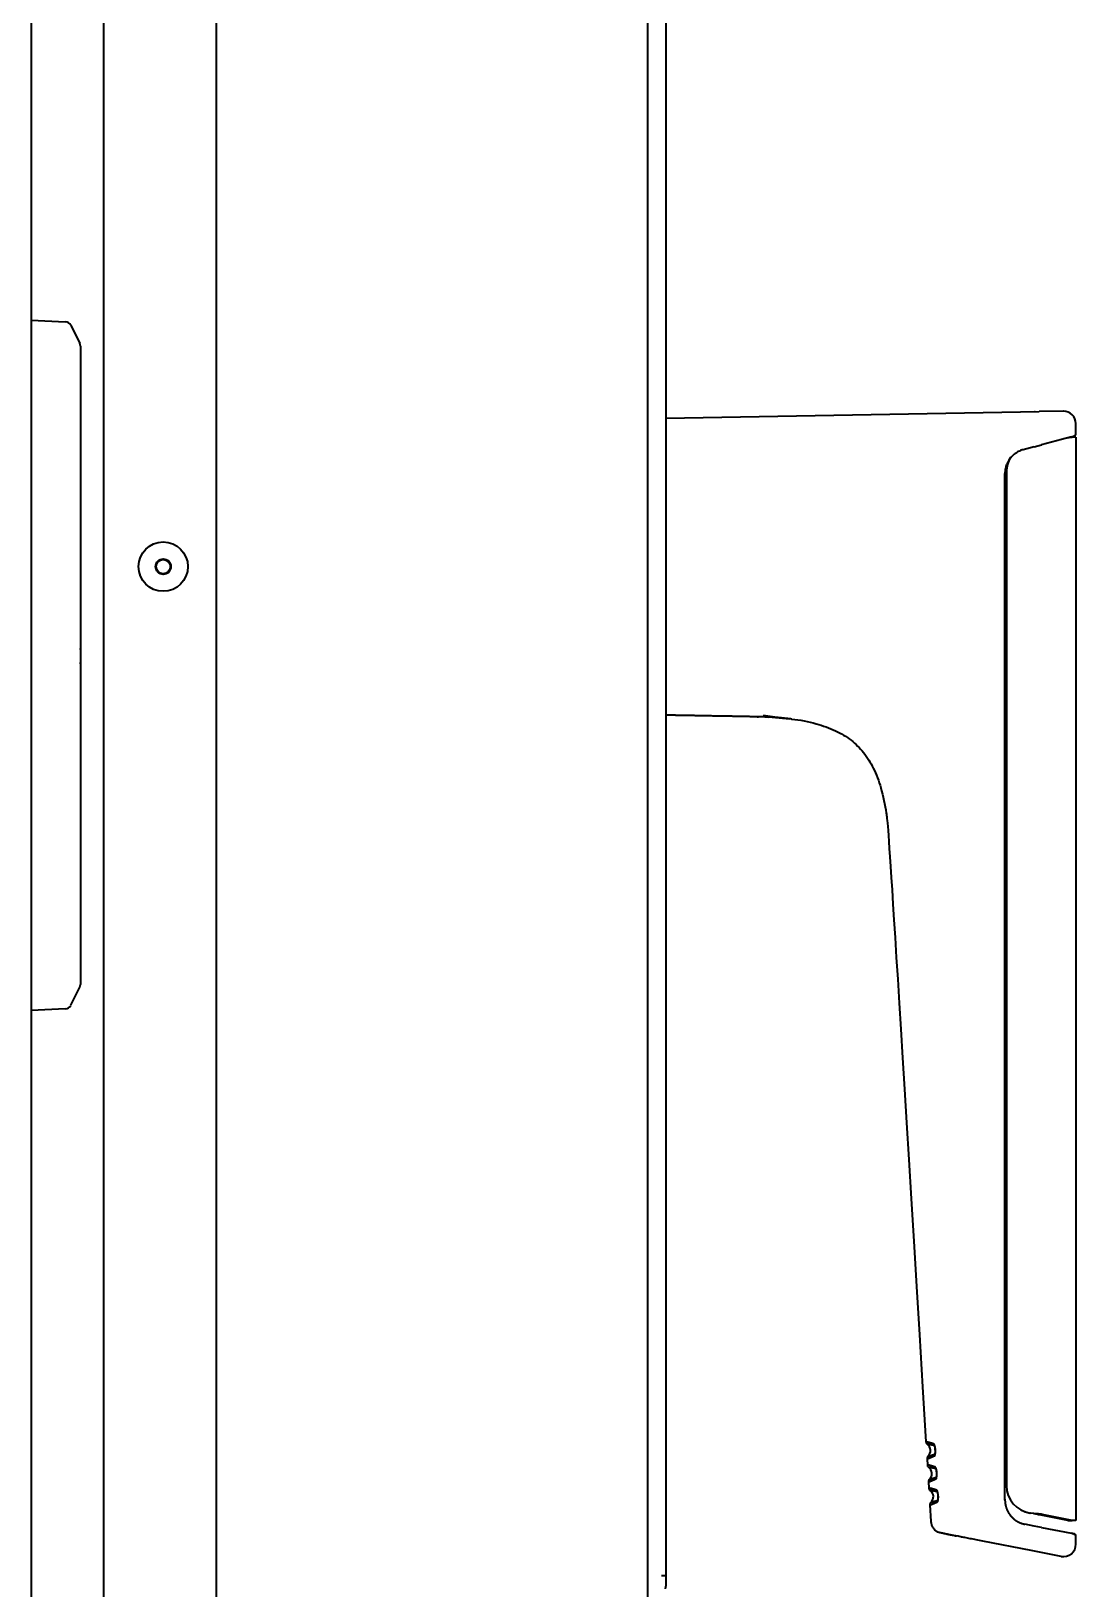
# Model space of a CAD drawing. Header units: inches. Extents: x 90 to 4161, y -506 to 3104.
# Drawn here: x 3991.9 to 4161.4, y 1454.5 to 1707.1 of the extents above; entities that cross this region are included whole.
import ezdxf

# ---------------------------------------------------------------- set-up
doc = ezdxf.new("R2010")
doc.units = ezdxf.units.IN
doc.layers.add('1', color=7, linetype='Continuous', true_color=0xffffff)

msp = doc.modelspace()

# ---------------------------------------------------------------- linework, layer by layer
at = {"layer": '1', "color": 7, "linetype": 'Continuous', "lineweight": 35}
for p, q in [((4021.91, 1933.26), (4021.91, 1249.76)), ((4091.91, 1933.26), (4091.91, 1249.76)), ((3991.91, 1919.98), (3991.91, 1204.2)), ((4003.71, 1351.76), (4003.71, 1888.76)), ((4094.91, 1829.4), (4094.91, 1456.61)), ((3991.91, 1660.26), (3997.49, 1659.97)), ((3998.33, 1659.42), (3999.81, 1656.47)), ((3999.91, 1656.03), (3999.91, 1654.26)), ((3999.91, 1654.26), (3999.91, 1554.26)), ((4094.91, 1644.36), (4155.47, 1645.41)), ((4159.38, 1645.48), (4155.47, 1645.41)), ((4161.41, 1641.75), (4161.41, 1643.48)), ((4154.67, 1639.71), (4152.88, 1639.23)), ((4154.67, 1639.71), (4155.84, 1640.03)), ((4160.71, 1641.33), (4155.84, 1640.03)), ((4160.83, 1641.26), (4159.39, 1640.98)), ((4160.45, 1641.26), (4160.83, 1641.26)), ((4160.71, 1641.33), (4161.19, 1641.46)), ((4161.41, 1641.26), (4160.83, 1641.26)), ((4161.41, 1641.26), (4161.41, 1465.56)), ((4149.91, 1468.87), (4149.91, 1635.37)), ((4150.14, 1635.62), (4150.14, 1471.2)), ((4150.16, 1635.62), (4150.16, 1471.2)), ((4109.72, 1595.91), (4109.91, 1595.9)), ((4094.97, 1576.93), (4094.91, 1576.93)), ((3999.91, 1554.26), (3999.91, 1552.5)), ((3998.33, 1549.11), (3999.81, 1552.05)), ((3997.49, 1548.55), (3991.91, 1548.26)), ((4094.97, 1531.7), (4094.91, 1531.7)), ((4094.91, 1529.15), (4094.97, 1529.15)), ((4094.97, 1523.1), (4094.91, 1523.1)), ((4094.97, 1523.08), (4094.91, 1523.08)), ((4094.91, 1520.56), (4094.97, 1520.56)), ((4094.91, 1520.54), (4094.97, 1520.54)), ((4094.91, 1504.66), (4094.97, 1504.66)), ((4137.26, 1475.56), (4137.32, 1474.54)), ((4137.49, 1471.82), (4137.55, 1470.8)), ((4137.72, 1468.08), (4137.89, 1465.36)), ((4154.54, 1466.67), (4154.01, 1466.74)), ((4154.56, 1466.67), (4154.04, 1466.74)), ((4154.54, 1466.67), (4154.56, 1466.67)), ((4160.12, 1465.56), (4155.22, 1466.53)), ((4155.22, 1466.53), (4155.93, 1466.53)), ((4160.83, 1465.56), (4155.93, 1466.53)), ((4160.12, 1465.56), (4160.83, 1465.56)), ((4161.41, 1465.56), (4160.83, 1465.56)), ((4154.65, 1464.65), (4153.15, 1464.94)), ((4155.82, 1464.42), (4154.65, 1464.65)), ((4155.82, 1464.42), (4160.69, 1463.48)), ((4161.17, 1463.38), (4160.69, 1463.48)), ((4161.41, 1463.09), (4161.36, 1463.1)), ((4161.41, 1461.69), (4161.41, 1463.09)), ((4154.17, 1460.67), (4146.3, 1462.2)), ((4159.03, 1459.72), (4154.17, 1460.67))]:
    msp.add_line(p, q, dxfattribs=at)
for radius in [4, 1.25, 1.15]:
    msp.add_circle((4013.34, 1620.26), radius, dxfattribs=at)
for centre, radius, start, end in [((3997.44, 1658.97), 1, 26.5651, 87), ((3998.91, 1656.03), 1, 0, 26.5651), ((4159.41, 1643.48), 2, 0, 91), ((4161.11, 1641.75), 0.3, 285, 0), ((3998.91, 1552.5), 1, 333.4349, 0), ((3997.44, 1549.55), 1, 273, 333.4349), ((4136.58, 1476.89), 1.25, 312.4881, 54.4939), ((4136.81, 1473.14), 1.25, 312.4881, 54.4939), ((4137.04, 1469.4), 1.25, 312.4881, 54.4939), ((4161.11, 1463.09), 0.3, 0, 79), ((4159.41, 1461.69), 2, 259, 0)]:
    msp.add_arc(centre, radius, start, end, dxfattribs=at)
for centre, major_axis, start_param, end_param in [((4154.64, 1635.62), (0, -4.5), 4.320875, 4.712389), ((4154.66, 1635.62), (0, 4.5), 1.024827, 1.570796), ((4154.64, 1471.2), (0, -4.5), 4.712389, 6.143559), ((4154.66, 1471.2), (0, 4.5), 1.570796, 3.001966)]:
    msp.add_ellipse(centre, major_axis=major_axis, ratio=0.999762, start_param=start_param, end_param=end_param, dxfattribs=at)
for points, degree in [([(4154.72, 1645.4), (4154.74, 1645.4), (4154.77, 1645.4), (4154.79, 1645.4)], 3), ([(3999.95, 1606.26), (3999.95, 1606.29), (3999.95, 1606.33), (3999.96, 1606.4), (3999.96, 1606.47), (3999.96, 1606.55), (3999.96, 1606.62), (3999.95, 1606.69), (3999.95, 1606.74), (3999.95, 1606.76)], 3), ([(3999.95, 1604.76), (3999.95, 1604.79), (3999.95, 1604.84), (3999.96, 1604.91), (3999.96, 1604.99), (3999.96, 1605.05), (3999.96, 1605.12), (3999.95, 1605.19), (3999.95, 1605.24), (3999.95, 1605.26)], 3), ([(4115.29, 1595.54), (4112.56, 1595.87), (4109.81, 1595.89)], 2), ([(4110.66, 1596.15), (4112.67, 1595.83), (4114.81, 1595.64)], 2), ([(4111.31, 1595.96), (4113.09, 1595.78), (4114.93, 1595.6)], 2), ([(4138.91, 1463.74), (4139.06, 1463.65), (4142.07, 1463.04)], 2), ([(4146.3, 1462.2), (4145.94, 1462.27), (4145.24, 1462.4), (4144.24, 1462.6), (4143.37, 1462.77), (4142.69, 1462.9), (4142.4, 1462.96), (4142.29, 1462.98)], 3), ([(4094.17, 1456.61), (4094.81, 1456.61)], 1)]:
    msp.add_open_spline(points, degree=degree, dxfattribs=at)
for points, degree, knots in [([(4152.88, 1639.23), (4152.66, 1639.17), (4152.46, 1639.1), (4152.06, 1638.92), (4151.87, 1638.81), (4151.51, 1638.57), (4151.34, 1638.44), (4151.02, 1638.14), (4150.87, 1637.97), (4150.6, 1637.63), (4150.49, 1637.44), (4150.28, 1637.06), (4150.19, 1636.86), (4150.05, 1636.45), (4150, 1636.23), (4149.93, 1635.8), (4149.91, 1635.58), (4149.91, 1635.37)], 3, [0, 0, 0, 0, 0.125, 0.125, 0.25, 0.25, 0.375, 0.375, 0.5, 0.5, 0.625, 0.625, 0.75, 0.75, 0.875, 0.875, 1, 1, 1, 1]), ([(3999.95, 1606.76), (3999.94, 1606.83), (3999.93, 1606.9), (3999.92, 1606.97), (3999.92, 1606.98)], 3, [0, 0, 0, 0, 0.875944, 1, 1, 1, 1]), ([(3999.92, 1604.52), (3999.92, 1604.54), (3999.93, 1604.62), (3999.94, 1604.7), (3999.95, 1604.76)], 3, [0, 0, 0, 0, 0.189627, 1, 1, 1, 1]), ([(4109.91, 1595.9), (4108.73, 1595.92), (4107.73, 1595.94), (4107.17, 1595.95), (4106.67, 1595.96), (4106.51, 1595.96), (4105.64, 1595.98), (4104.26, 1596), (4101.41, 1596.05), (4098.9, 1596.1), (4097.16, 1596.13), (4095.96, 1596.15), (4094.97, 1596.16), (4094.91, 1596.17)], 2, [0, 0, 0, 0.141633, 0.141633, 0.21245, 0.21245, 0.283266, 0.283266, 0.566532, 0.566532, 0.849798, 0.849798, 0.991431, 1, 1, 1]), ([(4111.57, 1595.86), (4111.53, 1595.86), (4111.44, 1595.86), (4111.31, 1595.87), (4111.19, 1595.87), (4111.07, 1595.87), (4110.95, 1595.88), (4110.84, 1595.88), (4110.71, 1595.89), (4110.54, 1595.89), (4110.35, 1595.89), (4110.16, 1595.9), (4110.03, 1595.9), (4109.95, 1595.9), (4109.91, 1595.9)], 3, [0, 0, 0, 0, 0.079962, 0.157242, 0.231793, 0.303572, 0.372535, 0.43864, 0.501846, 0.607041, 0.751129, 0.85381, 0.936874, 1, 1, 1, 1]), ([(4110.84, 1596.15), (4110.84, 1596.15), (4110.84, 1596.15), (4111.06, 1595.96), (4111.31, 1595.87), (4111.57, 1595.86)], 3, [0, 0, 0, 0, 0.000125, 0.000125, 1, 1, 1, 1]), ([(4115.29, 1595.54), (4116.65, 1595.4), (4119.07, 1594.92), (4122.35, 1593.79), (4124.98, 1592.21), (4127.07, 1590.14), (4128.7, 1587.5), (4129.93, 1584.16), (4130.78, 1579.9), (4131.12, 1576.73), (4137.09, 1478.3)], 3, [0, 0, 0, 0, 0.139361, 0.254133, 0.355035, 0.451828, 0.554102, 0.671688, 0.815561, 1, 1, 1, 1]), ([(4137.09, 1478.3), (4137.09, 1478.27), (4137.11, 1478.19), (4137.15, 1478.08), (4137.22, 1477.98), (4137.28, 1477.92), (4137.31, 1477.9)], 3, [0, 0, 0, 0, 0.245882, 0.498931, 0.752446, 1, 1, 1, 1]), ([(4138.38, 1477.95), (4138.38, 1477.96), (4138.36, 1477.96), (4138.33, 1477.97), (4138.31, 1477.98), (4138.28, 1477.99), (4138.25, 1478), (4138.22, 1478.01), (4138.19, 1478.02), (4138.16, 1478.03), (4138.13, 1478.04), (4138.09, 1478.05), (4138.06, 1478.06), (4138.03, 1478.07), (4137.99, 1478.08), (4137.96, 1478.09), (4137.93, 1478.1), (4137.89, 1478.11), (4137.85, 1478.12), (4137.81, 1478.13), (4137.77, 1478.14), (4137.73, 1478.16), (4137.68, 1478.17), (4137.64, 1478.18), (4137.6, 1478.19), (4137.56, 1478.21), (4137.52, 1478.21), (4137.48, 1478.22), (4137.45, 1478.23), (4137.41, 1478.24), (4137.37, 1478.25), (4137.32, 1478.26), (4137.27, 1478.27), (4137.22, 1478.27), (4137.18, 1478.28), (4137.15, 1478.28), (4137.13, 1478.28), (4137.11, 1478.28), (4137.1, 1478.28), (4137.1, 1478.28), (4137.1, 1478.28), (4137.09, 1478.28), (4137.09, 1478.28), (4137.09, 1478.28)], 3, [0, 0, 0, 0, 0.009665, 0.019826, 0.030485, 0.04164, 0.053292, 0.065442, 0.078088, 0.091232, 0.104873, 0.11901, 0.133645, 0.148776, 0.164405, 0.180529, 0.19715, 0.214266, 0.231877, 0.249984, 0.275141, 0.300205, 0.325176, 0.350054, 0.374837, 0.399354, 0.42409, 0.449045, 0.474218, 0.499608, 0.535241, 0.578006, 0.62789, 0.684887, 0.748995, 0.794429, 0.836589, 0.875481, 0.911107, 0.943469, 0.972568, 0.998404, 1, 1, 1, 1]), ([(4137.26, 1475.56), (4137.26, 1475.56), (4137.26, 1475.56), (4137.29, 1475.57), (4137.32, 1475.57), (4137.36, 1475.58), (4137.39, 1475.59), (4137.43, 1475.6), (4137.46, 1475.61), (4137.49, 1475.62), (4137.52, 1475.63), (4137.54, 1475.64), (4137.58, 1475.65), (4137.62, 1475.67), (4137.68, 1475.69), (4137.74, 1475.71), (4137.8, 1475.74), (4137.85, 1475.76), (4137.9, 1475.78), (4137.96, 1475.81), (4138.01, 1475.83), (4138.07, 1475.86), (4138.12, 1475.88), (4138.17, 1475.91), (4138.22, 1475.93), (4138.27, 1475.95), (4138.32, 1475.98), (4138.37, 1476), (4138.41, 1476.02), (4138.46, 1476.04), (4138.49, 1476.05), (4138.5, 1476.06)], 3, [0, 0, 0, 0, 0.063602, 0.146775, 0.247987, 0.288894, 0.327054, 0.362457, 0.395098, 0.424971, 0.452074, 0.476404, 0.497959, 0.535501, 0.577242, 0.623179, 0.654861, 0.686323, 0.717566, 0.748588, 0.777116, 0.804505, 0.830759, 0.855877, 0.879862, 0.902715, 0.924435, 0.945024, 0.964481, 0.982806, 1, 1, 1, 1]), ([(4137.43, 1475.97), (4137.4, 1475.94), (4137.34, 1475.88), (4137.29, 1475.78), (4137.26, 1475.66), (4137.26, 1475.58), (4137.26, 1475.54)], 3, [0, 0, 0, 0, 0.247556, 0.501071, 0.75412, 1, 1, 1, 1]), ([(4138.47, 1477.69), (4138.47, 1477.69), (4138.45, 1477.69), (4138.43, 1477.7), (4138.4, 1477.71), (4138.38, 1477.71), (4138.35, 1477.72), (4138.33, 1477.73), (4138.31, 1477.73), (4138.28, 1477.74), (4138.26, 1477.74), (4138.24, 1477.75), (4138.21, 1477.75), (4138.19, 1477.76), (4138.17, 1477.76), (4138.15, 1477.77), (4138.13, 1477.77), (4138.1, 1477.78), (4138.08, 1477.78), (4138.06, 1477.79), (4138.04, 1477.79), (4138.02, 1477.8), (4138, 1477.8), (4137.98, 1477.8), (4137.96, 1477.81), (4137.94, 1477.81), (4137.92, 1477.82), (4137.9, 1477.82), (4137.88, 1477.82), (4137.87, 1477.83), (4137.85, 1477.83), (4137.83, 1477.83), (4137.81, 1477.84), (4137.79, 1477.84), (4137.78, 1477.84), (4137.76, 1477.85), (4137.74, 1477.85), (4137.73, 1477.85), (4137.71, 1477.85), (4137.7, 1477.86), (4137.68, 1477.86), (4137.67, 1477.86), (4137.65, 1477.86), (4137.64, 1477.87), (4137.62, 1477.87), (4137.61, 1477.87), (4137.59, 1477.87), (4137.58, 1477.87), (4137.57, 1477.88), (4137.56, 1477.88), (4137.54, 1477.88), (4137.53, 1477.88), (4137.52, 1477.88), (4137.5, 1477.88), (4137.48, 1477.89), (4137.46, 1477.89), (4137.44, 1477.89), (4137.43, 1477.89), (4137.41, 1477.89), (4137.4, 1477.9), (4137.38, 1477.9), (4137.37, 1477.9), (4137.36, 1477.9), (4137.35, 1477.9), (4137.34, 1477.9), (4137.33, 1477.9), (4137.33, 1477.9), (4137.32, 1477.9), (4137.31, 1477.9), (4137.31, 1477.91), (4137.31, 1477.91), (4137.3, 1477.91), (4137.3, 1477.91), (4137.3, 1477.9), (4137.3, 1477.9)], 3, [0, 0, 0, 0, 0.010649, 0.021314, 0.031997, 0.042696, 0.053413, 0.064146, 0.074897, 0.085664, 0.096449, 0.10725, 0.118069, 0.128904, 0.139757, 0.150627, 0.161513, 0.172417, 0.183338, 0.194276, 0.205231, 0.216203, 0.227193, 0.238199, 0.249223, 0.260264, 0.271322, 0.282397, 0.293489, 0.304598, 0.315725, 0.326869, 0.33803, 0.349208, 0.360403, 0.371615, 0.382845, 0.394092, 0.405356, 0.416637, 0.427936, 0.439252, 0.450585, 0.461935, 0.473302, 0.484687, 0.496088, 0.507507, 0.518943, 0.530397, 0.541867, 0.553355, 0.56486, 0.585881, 0.606871, 0.627832, 0.648763, 0.669664, 0.690535, 0.711377, 0.732188, 0.75297, 0.773721, 0.794443, 0.815134, 0.835795, 0.856427, 0.877028, 0.897599, 0.918139, 0.93865, 0.95913, 0.97958, 1, 1, 1, 1]), ([(4137.42, 1475.96), (4137.42, 1475.96), (4137.42, 1475.96), (4137.42, 1475.96), (4137.42, 1475.96), (4137.42, 1475.96), (4137.42, 1475.96), (4137.43, 1475.96), (4137.43, 1475.96), (4137.43, 1475.96), (4137.43, 1475.96), (4137.43, 1475.97), (4137.43, 1475.97), (4137.44, 1475.97), (4137.44, 1475.97), (4137.44, 1475.97), (4137.45, 1475.97), (4137.45, 1475.97), (4137.45, 1475.97), (4137.46, 1475.97), (4137.46, 1475.97), (4137.47, 1475.97), (4137.47, 1475.97), (4137.48, 1475.98), (4137.48, 1475.98), (4137.49, 1475.98), (4137.49, 1475.98), (4137.5, 1475.98), (4137.5, 1475.98), (4137.51, 1475.98), (4137.52, 1475.99), (4137.52, 1475.99), (4137.53, 1475.99), (4137.54, 1475.99), (4137.55, 1475.99), (4137.55, 1476), (4137.56, 1476), (4137.57, 1476), (4137.58, 1476), (4137.59, 1476), (4137.6, 1476.01), (4137.61, 1476.01), (4137.63, 1476.01), (4137.65, 1476.02), (4137.67, 1476.03), (4137.69, 1476.03), (4137.72, 1476.04), (4137.74, 1476.05), (4137.77, 1476.05), (4137.8, 1476.06), (4137.82, 1476.07), (4137.85, 1476.08), (4137.88, 1476.09), (4137.91, 1476.1), (4137.95, 1476.11), (4137.98, 1476.12), (4138.01, 1476.13), (4138.05, 1476.14), (4138.08, 1476.15), (4138.12, 1476.17), (4138.15, 1476.18), (4138.19, 1476.19), (4138.23, 1476.21), (4138.27, 1476.22), (4138.31, 1476.24), (4138.35, 1476.25), (4138.39, 1476.27), (4138.43, 1476.28), (4138.47, 1476.3), (4138.51, 1476.32), (4138.54, 1476.33), (4138.56, 1476.33)], 3, [0, 0, 0, 0, 0.009934, 0.019881, 0.02984, 0.039811, 0.049794, 0.059789, 0.069796, 0.079815, 0.089847, 0.099891, 0.109947, 0.120015, 0.130095, 0.140187, 0.150291, 0.160408, 0.170536, 0.180677, 0.19083, 0.200995, 0.211171, 0.221361, 0.231562, 0.241775, 0.252, 0.262238, 0.272487, 0.282749, 0.293022, 0.303308, 0.313605, 0.323915, 0.334237, 0.344571, 0.354917, 0.365275, 0.375645, 0.386027, 0.396421, 0.406827, 0.428306, 0.449712, 0.471045, 0.492305, 0.513491, 0.534603, 0.555643, 0.576609, 0.597501, 0.618321, 0.639067, 0.659739, 0.680339, 0.700865, 0.721318, 0.741698, 0.762005, 0.782238, 0.802399, 0.822486, 0.842501, 0.862443, 0.882312, 0.902108, 0.921831, 0.941482, 0.961061, 0.980566, 1, 1, 1, 1]), ([(4138.5, 1476.06), (4138.5, 1476.06), (4138.5, 1476.06), (4138.51, 1476.06), (4138.51, 1476.07), (4138.51, 1476.07), (4138.51, 1476.07), (4138.52, 1476.07), (4138.52, 1476.08), (4138.52, 1476.08), (4138.53, 1476.08), (4138.53, 1476.09), (4138.53, 1476.09), (4138.53, 1476.1), (4138.54, 1476.1), (4138.54, 1476.1), (4138.54, 1476.11), (4138.54, 1476.11), (4138.55, 1476.12), (4138.55, 1476.13), (4138.56, 1476.15), (4138.56, 1476.17), (4138.57, 1476.2), (4138.58, 1476.22), (4138.58, 1476.25), (4138.59, 1476.29), (4138.6, 1476.33), (4138.6, 1476.4), (4138.61, 1476.51), (4138.62, 1476.64), (4138.62, 1476.75), (4138.62, 1476.82), (4138.62, 1476.88), (4138.61, 1476.94), (4138.61, 1476.99), (4138.61, 1477.04), (4138.6, 1477.12), (4138.59, 1477.24), (4138.58, 1477.36), (4138.56, 1477.46), (4138.55, 1477.54), (4138.53, 1477.61), (4138.52, 1477.67), (4138.51, 1477.72), (4138.49, 1477.76), (4138.48, 1477.8), (4138.47, 1477.84), (4138.45, 1477.86), (4138.44, 1477.88), (4138.44, 1477.9), (4138.43, 1477.91), (4138.42, 1477.92), (4138.42, 1477.93), (4138.41, 1477.94), (4138.4, 1477.94), (4138.4, 1477.95), (4138.39, 1477.95), (4138.39, 1477.95), (4138.38, 1477.95)], 3, [0, 0, 0, 0, 0.005436, 0.010843, 0.016224, 0.021579, 0.026909, 0.032217, 0.037502, 0.042767, 0.048013, 0.053239, 0.058449, 0.063642, 0.06882, 0.073984, 0.079134, 0.084272, 0.089399, 0.094515, 0.112726, 0.130865, 0.148958, 0.167029, 0.17843, 0.204468, 0.227273, 0.242353, 0.301656, 0.370741, 0.401152, 0.428207, 0.451914, 0.472284, 0.48933, 0.50306, 0.533118, 0.576899, 0.634501, 0.669213, 0.701871, 0.732438, 0.760897, 0.785343, 0.809728, 0.834074, 0.858412, 0.882789, 0.895772, 0.908457, 0.920852, 0.932964, 0.9448, 0.956365, 0.967665, 0.978703, 0.989481, 1, 1, 1, 1]), ([(4138.56, 1476.33), (4138.56, 1476.34), (4138.56, 1476.34), (4138.56, 1476.34), (4138.56, 1476.34), (4138.57, 1476.34), (4138.57, 1476.34), (4138.57, 1476.35), (4138.57, 1476.35), (4138.57, 1476.35), (4138.58, 1476.35), (4138.58, 1476.36), (4138.58, 1476.36), (4138.58, 1476.37), (4138.58, 1476.37), (4138.59, 1476.37), (4138.59, 1476.38), (4138.59, 1476.38), (4138.59, 1476.39), (4138.59, 1476.39), (4138.6, 1476.4), (4138.6, 1476.41), (4138.6, 1476.41), (4138.6, 1476.42), (4138.6, 1476.42), (4138.61, 1476.43), (4138.61, 1476.44), (4138.61, 1476.44), (4138.61, 1476.45), (4138.61, 1476.46), (4138.61, 1476.47), (4138.62, 1476.47), (4138.62, 1476.48), (4138.62, 1476.49), (4138.62, 1476.5), (4138.62, 1476.51), (4138.62, 1476.52), (4138.62, 1476.52), (4138.63, 1476.53), (4138.63, 1476.54), (4138.63, 1476.55), (4138.63, 1476.59), (4138.64, 1476.66), (4138.64, 1476.78), (4138.64, 1476.9), (4138.64, 1477.03), (4138.63, 1477.15), (4138.61, 1477.27), (4138.59, 1477.38), (4138.58, 1477.45), (4138.57, 1477.5), (4138.56, 1477.51), (4138.56, 1477.53), (4138.55, 1477.55), (4138.55, 1477.56), (4138.54, 1477.58), (4138.54, 1477.59), (4138.53, 1477.6), (4138.53, 1477.61), (4138.52, 1477.62), (4138.52, 1477.64), (4138.51, 1477.64), (4138.51, 1477.65), (4138.5, 1477.66), (4138.5, 1477.67), (4138.49, 1477.67), (4138.49, 1477.68), (4138.48, 1477.68), (4138.48, 1477.69), (4138.48, 1477.69), (4138.47, 1477.69)], 3, [0, 0, 0, 0, 0.006016, 0.012015, 0.018, 0.023972, 0.029932, 0.035881, 0.041821, 0.047753, 0.053679, 0.059599, 0.065516, 0.07143, 0.077344, 0.083257, 0.089173, 0.095091, 0.101014, 0.106943, 0.112878, 0.118822, 0.124776, 0.13074, 0.136716, 0.142705, 0.148709, 0.154728, 0.160763, 0.166817, 0.172889, 0.178982, 0.185095, 0.19123, 0.197389, 0.203571, 0.209778, 0.216011, 0.222271, 0.228559, 0.234876, 0.241222, 0.306217, 0.369958, 0.434723, 0.503204, 0.570806, 0.634876, 0.697985, 0.762296, 0.774714, 0.787026, 0.799241, 0.811364, 0.823403, 0.835367, 0.847264, 0.859102, 0.87089, 0.882637, 0.894352, 0.906045, 0.917726, 0.929404, 0.941091, 0.952796, 0.964529, 0.976301, 0.988121, 1, 1, 1, 1]), ([(4137.32, 1474.56), (4137.32, 1474.52), (4137.33, 1474.44), (4137.38, 1474.33), (4137.45, 1474.23), (4137.5, 1474.18), (4137.54, 1474.16)], 3, [0, 0, 0, 0, 0.245882, 0.498931, 0.752446, 1, 1, 1, 1]), ([(4138.61, 1474.21), (4138.6, 1474.21), (4138.59, 1474.22), (4138.56, 1474.23), (4138.53, 1474.24), (4138.51, 1474.25), (4138.48, 1474.25), (4138.45, 1474.26), (4138.42, 1474.27), (4138.39, 1474.28), (4138.35, 1474.29), (4138.32, 1474.3), (4138.29, 1474.31), (4138.25, 1474.32), (4138.22, 1474.33), (4138.19, 1474.35), (4138.15, 1474.36), (4138.12, 1474.37), (4138.08, 1474.38), (4138.04, 1474.39), (4138, 1474.4), (4137.95, 1474.42), (4137.91, 1474.43), (4137.86, 1474.44), (4137.82, 1474.45), (4137.78, 1474.46), (4137.75, 1474.47), (4137.71, 1474.48), (4137.68, 1474.49), (4137.64, 1474.5), (4137.59, 1474.51), (4137.55, 1474.52), (4137.49, 1474.53), (4137.44, 1474.53), (4137.4, 1474.54), (4137.38, 1474.54), (4137.36, 1474.54), (4137.34, 1474.54), (4137.33, 1474.54), (4137.33, 1474.54), (4137.32, 1474.54), (4137.32, 1474.54), (4137.32, 1474.54)], 3, [0, 0, 0, 0, 0.009774, 0.020042, 0.030803, 0.042057, 0.053803, 0.066043, 0.078776, 0.092002, 0.105721, 0.119933, 0.134638, 0.149836, 0.165528, 0.181714, 0.198394, 0.215569, 0.233238, 0.251403, 0.27668, 0.301859, 0.326941, 0.351925, 0.376812, 0.40139, 0.426202, 0.451246, 0.476523, 0.502032, 0.537846, 0.580764, 0.630775, 0.687864, 0.752004, 0.797594, 0.839861, 0.878813, 0.914458, 0.946801, 0.975848, 1, 1, 1, 1]), ([(4138.7, 1473.95), (4138.69, 1473.95), (4138.68, 1473.95), (4138.65, 1473.96), (4138.63, 1473.96), (4138.61, 1473.97), (4138.58, 1473.98), (4138.56, 1473.98), (4138.53, 1473.99), (4138.51, 1473.99), (4138.49, 1474), (4138.47, 1474.01), (4138.44, 1474.01), (4138.42, 1474.02), (4138.4, 1474.02), (4138.38, 1474.03), (4138.35, 1474.03), (4138.33, 1474.04), (4138.31, 1474.04), (4138.29, 1474.04), (4138.27, 1474.05), (4138.25, 1474.05), (4138.23, 1474.06), (4138.21, 1474.06), (4138.19, 1474.07), (4138.17, 1474.07), (4138.15, 1474.07), (4138.13, 1474.08), (4138.11, 1474.08), (4138.09, 1474.08), (4138.08, 1474.09), (4138.06, 1474.09), (4138.04, 1474.09), (4138.02, 1474.1), (4138.01, 1474.1), (4137.99, 1474.1), (4137.97, 1474.11), (4137.96, 1474.11), (4137.94, 1474.11), (4137.92, 1474.11), (4137.91, 1474.12), (4137.89, 1474.12), (4137.88, 1474.12), (4137.87, 1474.12), (4137.85, 1474.12), (4137.84, 1474.13), (4137.82, 1474.13), (4137.81, 1474.13), (4137.8, 1474.13), (4137.78, 1474.13), (4137.77, 1474.14), (4137.76, 1474.14), (4137.75, 1474.14), (4137.73, 1474.14), (4137.71, 1474.14), (4137.69, 1474.15), (4137.67, 1474.15), (4137.66, 1474.15), (4137.64, 1474.15), (4137.63, 1474.15), (4137.61, 1474.15), (4137.6, 1474.16), (4137.59, 1474.16), (4137.58, 1474.16), (4137.57, 1474.16), (4137.56, 1474.16), (4137.55, 1474.16), (4137.55, 1474.16), (4137.54, 1474.16), (4137.54, 1474.16), (4137.54, 1474.16), (4137.53, 1474.16), (4137.53, 1474.16), (4137.53, 1474.16), (4137.53, 1474.16)], 3, [0, 0, 0, 0, 0.010639, 0.021294, 0.031968, 0.042658, 0.053366, 0.064091, 0.074834, 0.085594, 0.096372, 0.107167, 0.117979, 0.128809, 0.139656, 0.150521, 0.161403, 0.172303, 0.18322, 0.194155, 0.205107, 0.216077, 0.227064, 0.238069, 0.249091, 0.260131, 0.271188, 0.282263, 0.293356, 0.304466, 0.315594, 0.326739, 0.337902, 0.349082, 0.36028, 0.371496, 0.382729, 0.39398, 0.405248, 0.416534, 0.427838, 0.439159, 0.450498, 0.461855, 0.473229, 0.48462, 0.49603, 0.507457, 0.518901, 0.530363, 0.541843, 0.553341, 0.564856, 0.585882, 0.606878, 0.627844, 0.648779, 0.669684, 0.690559, 0.711402, 0.732216, 0.752999, 0.773751, 0.794473, 0.815164, 0.835824, 0.856454, 0.877053, 0.897621, 0.918159, 0.938665, 0.959141, 0.979586, 1, 1, 1, 1]), ([(4138.73, 1472.32), (4138.73, 1472.32), (4138.73, 1472.32), (4138.73, 1472.32), (4138.74, 1472.32), (4138.74, 1472.32), (4138.74, 1472.33), (4138.75, 1472.33), (4138.75, 1472.33), (4138.75, 1472.34), (4138.75, 1472.34), (4138.76, 1472.34), (4138.76, 1472.35), (4138.76, 1472.35), (4138.76, 1472.36), (4138.77, 1472.36), (4138.77, 1472.37), (4138.77, 1472.37), (4138.77, 1472.38), (4138.78, 1472.39), (4138.78, 1472.4), (4138.79, 1472.43), (4138.8, 1472.45), (4138.81, 1472.48), (4138.81, 1472.51), (4138.82, 1472.55), (4138.82, 1472.59), (4138.83, 1472.66), (4138.84, 1472.76), (4138.85, 1472.9), (4138.85, 1473.01), (4138.85, 1473.08), (4138.85, 1473.14), (4138.84, 1473.2), (4138.84, 1473.24), (4138.84, 1473.3), (4138.83, 1473.38), (4138.82, 1473.5), (4138.81, 1473.61), (4138.79, 1473.72), (4138.78, 1473.8), (4138.76, 1473.86), (4138.75, 1473.92), (4138.74, 1473.97), (4138.72, 1474.02), (4138.71, 1474.06), (4138.7, 1474.09), (4138.68, 1474.12), (4138.67, 1474.14), (4138.67, 1474.15), (4138.66, 1474.17), (4138.65, 1474.18), (4138.64, 1474.19), (4138.64, 1474.19), (4138.63, 1474.2), (4138.63, 1474.2), (4138.62, 1474.21), (4138.61, 1474.21), (4138.61, 1474.21)], 3, [0, 0, 0, 0, 0.005436, 0.010843, 0.016224, 0.021579, 0.026909, 0.032217, 0.037502, 0.042767, 0.048013, 0.053239, 0.058449, 0.063642, 0.06882, 0.073984, 0.079134, 0.084272, 0.089399, 0.094515, 0.112726, 0.130865, 0.148958, 0.167029, 0.17843, 0.204468, 0.227273, 0.242353, 0.301656, 0.370741, 0.401152, 0.428207, 0.451914, 0.472284, 0.48933, 0.50306, 0.533118, 0.576899, 0.634501, 0.669213, 0.701871, 0.732438, 0.760897, 0.785343, 0.809728, 0.834074, 0.858412, 0.882789, 0.895772, 0.908457, 0.920852, 0.932964, 0.9448, 0.956365, 0.967665, 0.978703, 0.989481, 1, 1, 1, 1]), ([(4138.79, 1472.59), (4138.79, 1472.59), (4138.79, 1472.59), (4138.79, 1472.59), (4138.79, 1472.6), (4138.79, 1472.6), (4138.8, 1472.6), (4138.8, 1472.6), (4138.8, 1472.61), (4138.8, 1472.61), (4138.81, 1472.61), (4138.81, 1472.62), (4138.81, 1472.62), (4138.81, 1472.62), (4138.81, 1472.63), (4138.82, 1472.63), (4138.82, 1472.64), (4138.82, 1472.64), (4138.82, 1472.65), (4138.82, 1472.65), (4138.83, 1472.66), (4138.83, 1472.66), (4138.83, 1472.67), (4138.83, 1472.67), (4138.83, 1472.68), (4138.83, 1472.69), (4138.84, 1472.69), (4138.84, 1472.7), (4138.84, 1472.71), (4138.84, 1472.72), (4138.84, 1472.72), (4138.84, 1472.73), (4138.85, 1472.74), (4138.85, 1472.75), (4138.85, 1472.76), (4138.85, 1472.76), (4138.85, 1472.77), (4138.85, 1472.78), (4138.85, 1472.79), (4138.86, 1472.8), (4138.86, 1472.81), (4138.86, 1472.85), (4138.87, 1472.92), (4138.87, 1473.03), (4138.87, 1473.16), (4138.87, 1473.28), (4138.86, 1473.41), (4138.84, 1473.53), (4138.82, 1473.64), (4138.81, 1473.71), (4138.8, 1473.75), (4138.79, 1473.77), (4138.79, 1473.79), (4138.78, 1473.8), (4138.78, 1473.82), (4138.77, 1473.83), (4138.77, 1473.85), (4138.76, 1473.86), (4138.76, 1473.87), (4138.75, 1473.88), (4138.75, 1473.89), (4138.74, 1473.9), (4138.74, 1473.91), (4138.73, 1473.92), (4138.73, 1473.93), (4138.72, 1473.93), (4138.72, 1473.94), (4138.71, 1473.94), (4138.71, 1473.94), (4138.7, 1473.94), (4138.7, 1473.95)], 3, [0, 0, 0, 0, 0.006016, 0.012015, 0.018, 0.023972, 0.029932, 0.035881, 0.041821, 0.047753, 0.053679, 0.059599, 0.065516, 0.07143, 0.077344, 0.083257, 0.089173, 0.095091, 0.101014, 0.106943, 0.112878, 0.118822, 0.124776, 0.13074, 0.136716, 0.142705, 0.148709, 0.154728, 0.160763, 0.166817, 0.172889, 0.178982, 0.185095, 0.19123, 0.197389, 0.203571, 0.209778, 0.216011, 0.222271, 0.228559, 0.234876, 0.241222, 0.306217, 0.369958, 0.434723, 0.503204, 0.570806, 0.634876, 0.697985, 0.762296, 0.774714, 0.787026, 0.799241, 0.811364, 0.823403, 0.835367, 0.847264, 0.859102, 0.87089, 0.882637, 0.894352, 0.906045, 0.917726, 0.929404, 0.941091, 0.952796, 0.964529, 0.976301, 0.988121, 1, 1, 1, 1]), ([(4137.49, 1471.82), (4137.49, 1471.82), (4137.49, 1471.82), (4137.49, 1471.82), (4137.52, 1471.82), (4137.55, 1471.83), (4137.6, 1471.84), (4137.63, 1471.85), (4137.66, 1471.86), (4137.69, 1471.87), (4137.72, 1471.88), (4137.75, 1471.89), (4137.78, 1471.9), (4137.81, 1471.91), (4137.85, 1471.92), (4137.91, 1471.95), (4137.97, 1471.97), (4138.03, 1472), (4138.08, 1472.02), (4138.13, 1472.04), (4138.19, 1472.07), (4138.24, 1472.09), (4138.3, 1472.12), (4138.35, 1472.14), (4138.4, 1472.16), (4138.45, 1472.19), (4138.5, 1472.21), (4138.55, 1472.23), (4138.6, 1472.26), (4138.64, 1472.28), (4138.69, 1472.3), (4138.72, 1472.31), (4138.73, 1472.32)], 3, [0, 0, 0, 0, 0.001614, 0.06697, 0.150097, 0.251019, 0.291916, 0.330037, 0.365381, 0.397947, 0.427735, 0.454742, 0.478965, 0.500401, 0.537848, 0.579435, 0.625168, 0.656701, 0.688022, 0.719128, 0.750018, 0.778457, 0.805756, 0.831914, 0.856929, 0.8808, 0.903528, 0.925111, 0.94555, 0.964844, 0.982994, 1, 1, 1, 1]), ([(4137.65, 1472.22), (4137.63, 1472.2), (4137.57, 1472.14), (4137.52, 1472.03), (4137.49, 1471.92), (4137.49, 1471.84), (4137.49, 1471.8)], 3, [0, 0, 0, 0, 0.247556, 0.501071, 0.75412, 1, 1, 1, 1]), ([(4137.55, 1470.82), (4137.55, 1470.78), (4137.56, 1470.7), (4137.61, 1470.59), (4137.67, 1470.49), (4137.73, 1470.44), (4137.77, 1470.42)], 3, [0, 0, 0, 0, 0.245882, 0.498931, 0.752446, 1, 1, 1, 1]), ([(4138.84, 1470.47), (4138.83, 1470.47), (4138.82, 1470.48), (4138.79, 1470.48), (4138.76, 1470.49), (4138.74, 1470.5), (4138.71, 1470.51), (4138.68, 1470.52), (4138.65, 1470.53), (4138.62, 1470.54), (4138.58, 1470.55), (4138.55, 1470.56), (4138.52, 1470.57), (4138.48, 1470.58), (4138.45, 1470.59), (4138.42, 1470.6), (4138.38, 1470.61), (4138.35, 1470.62), (4138.31, 1470.63), (4138.27, 1470.65), (4138.23, 1470.66), (4138.18, 1470.67), (4138.14, 1470.69), (4138.09, 1470.7), (4138.05, 1470.71), (4138.01, 1470.72), (4137.98, 1470.73), (4137.94, 1470.74), (4137.9, 1470.75), (4137.87, 1470.76), (4137.82, 1470.76), (4137.77, 1470.77), (4137.72, 1470.78), (4137.67, 1470.79), (4137.63, 1470.79), (4137.6, 1470.8), (4137.58, 1470.8), (4137.57, 1470.8), (4137.56, 1470.8), (4137.56, 1470.8), (4137.55, 1470.8), (4137.55, 1470.8), (4137.55, 1470.8)], 3, [0, 0, 0, 0, 0.009774, 0.020042, 0.030803, 0.042057, 0.053803, 0.066043, 0.078776, 0.092002, 0.105721, 0.119933, 0.134638, 0.149836, 0.165528, 0.181714, 0.198394, 0.215569, 0.233238, 0.251403, 0.27668, 0.301859, 0.326941, 0.351925, 0.376812, 0.40139, 0.426202, 0.451246, 0.476523, 0.502032, 0.537846, 0.580764, 0.630775, 0.687864, 0.752004, 0.797594, 0.839861, 0.878813, 0.914458, 0.946801, 0.975848, 1, 1, 1, 1]), ([(4137.65, 1472.22), (4137.65, 1472.22), (4137.65, 1472.22), (4137.65, 1472.22), (4137.65, 1472.22), (4137.65, 1472.22), (4137.65, 1472.22), (4137.65, 1472.22), (4137.66, 1472.22), (4137.66, 1472.22), (4137.66, 1472.22), (4137.66, 1472.22), (4137.66, 1472.22), (4137.67, 1472.22), (4137.67, 1472.22), (4137.67, 1472.22), (4137.67, 1472.23), (4137.68, 1472.23), (4137.68, 1472.23), (4137.69, 1472.23), (4137.69, 1472.23), (4137.69, 1472.23), (4137.7, 1472.23), (4137.7, 1472.23), (4137.71, 1472.23), (4137.71, 1472.24), (4137.72, 1472.24), (4137.73, 1472.24), (4137.73, 1472.24), (4137.74, 1472.24), (4137.75, 1472.24), (4137.75, 1472.24), (4137.76, 1472.25), (4137.77, 1472.25), (4137.77, 1472.25), (4137.78, 1472.25), (4137.79, 1472.25), (4137.8, 1472.26), (4137.81, 1472.26), (4137.82, 1472.26), (4137.83, 1472.26), (4137.84, 1472.27), (4137.86, 1472.27), (4137.88, 1472.28), (4137.9, 1472.28), (4137.92, 1472.29), (4137.95, 1472.3), (4137.97, 1472.3), (4138, 1472.31), (4138.03, 1472.32), (4138.05, 1472.33), (4138.08, 1472.34), (4138.11, 1472.35), (4138.14, 1472.36), (4138.18, 1472.37), (4138.21, 1472.38), (4138.24, 1472.39), (4138.28, 1472.4), (4138.31, 1472.41), (4138.35, 1472.42), (4138.38, 1472.44), (4138.42, 1472.45), (4138.46, 1472.46), (4138.5, 1472.48), (4138.54, 1472.49), (4138.58, 1472.51), (4138.62, 1472.52), (4138.66, 1472.54), (4138.7, 1472.56), (4138.74, 1472.57), (4138.77, 1472.59), (4138.79, 1472.59)], 3, [0, 0, 0, 0, 0.009936, 0.019884, 0.029844, 0.039816, 0.049801, 0.059797, 0.069806, 0.079826, 0.089859, 0.099903, 0.10996, 0.120029, 0.13011, 0.140203, 0.150308, 0.160425, 0.170554, 0.180695, 0.190848, 0.201013, 0.211191, 0.22138, 0.231581, 0.241794, 0.25202, 0.262257, 0.272506, 0.282768, 0.293041, 0.303326, 0.313624, 0.323933, 0.334254, 0.344588, 0.354933, 0.36529, 0.375659, 0.38604, 0.396433, 0.406839, 0.428299, 0.449687, 0.471004, 0.492248, 0.51342, 0.53452, 0.555549, 0.576505, 0.597389, 0.618201, 0.638942, 0.65961, 0.680206, 0.700731, 0.721183, 0.741564, 0.761873, 0.78211, 0.802276, 0.82237, 0.842392, 0.862343, 0.882222, 0.90203, 0.921766, 0.941431, 0.961025, 0.980548, 1, 1, 1, 1]), ([(4138.73, 1472.35), (4138.73, 1472.38), (4138.73, 1472.47), (4138.76, 1472.55), (4138.79, 1472.59)], 3, [0, 0, 0, 0, 0.441091, 1, 1, 1, 1]), ([(4138.96, 1468.57), (4138.96, 1468.57), (4138.96, 1468.58), (4138.96, 1468.58), (4138.97, 1468.58), (4138.97, 1468.58), (4138.97, 1468.58), (4138.97, 1468.59), (4138.98, 1468.59), (4138.98, 1468.59), (4138.98, 1468.6), (4138.99, 1468.6), (4138.99, 1468.61), (4138.99, 1468.61), (4138.99, 1468.61), (4139, 1468.62), (4139, 1468.62), (4139, 1468.63), (4139, 1468.63), (4139.01, 1468.64), (4139.01, 1468.66), (4139.02, 1468.68), (4139.03, 1468.71), (4139.03, 1468.74), (4139.04, 1468.77), (4139.05, 1468.8), (4139.05, 1468.85), (4139.06, 1468.91), (4139.07, 1469.02), (4139.08, 1469.15), (4139.08, 1469.26), (4139.08, 1469.33), (4139.07, 1469.4), (4139.07, 1469.45), (4139.07, 1469.5), (4139.07, 1469.56), (4139.06, 1469.63), (4139.05, 1469.75), (4139.04, 1469.87), (4139.02, 1469.98), (4139.01, 1470.05), (4138.99, 1470.12), (4138.98, 1470.18), (4138.96, 1470.23), (4138.95, 1470.27), (4138.94, 1470.32), (4138.92, 1470.35), (4138.91, 1470.38), (4138.9, 1470.4), (4138.9, 1470.41), (4138.89, 1470.42), (4138.88, 1470.43), (4138.87, 1470.44), (4138.87, 1470.45), (4138.86, 1470.46), (4138.85, 1470.46), (4138.85, 1470.47), (4138.84, 1470.47), (4138.84, 1470.47)], 3, [0, 0, 0, 0, 0.005436, 0.010843, 0.016224, 0.021579, 0.026909, 0.032217, 0.037502, 0.042767, 0.048013, 0.053239, 0.058449, 0.063642, 0.06882, 0.073984, 0.079134, 0.084272, 0.089399, 0.094515, 0.112726, 0.130865, 0.148958, 0.167029, 0.17843, 0.204468, 0.227273, 0.242353, 0.301656, 0.370741, 0.401152, 0.428207, 0.451914, 0.472284, 0.48933, 0.50306, 0.533118, 0.576899, 0.634501, 0.669213, 0.701871, 0.732438, 0.760897, 0.785343, 0.809728, 0.834074, 0.858412, 0.882789, 0.895772, 0.908457, 0.920852, 0.932964, 0.9448, 0.956365, 0.967665, 0.978703, 0.989481, 1, 1, 1, 1]), ([(4137.72, 1468.08), (4137.72, 1468.08), (4137.72, 1468.08), (4137.72, 1468.08), (4137.75, 1468.08), (4137.78, 1468.09), (4137.82, 1468.1), (4137.85, 1468.11), (4137.89, 1468.11), (4137.92, 1468.12), (4137.95, 1468.13), (4137.98, 1468.14), (4138.01, 1468.15), (4138.04, 1468.16), (4138.08, 1468.18), (4138.14, 1468.2), (4138.2, 1468.23), (4138.26, 1468.25), (4138.31, 1468.28), (4138.36, 1468.3), (4138.42, 1468.32), (4138.47, 1468.35), (4138.53, 1468.37), (4138.58, 1468.4), (4138.63, 1468.42), (4138.68, 1468.44), (4138.73, 1468.47), (4138.78, 1468.49), (4138.83, 1468.51), (4138.87, 1468.53), (4138.92, 1468.55), (4138.94, 1468.57), (4138.96, 1468.57)], 3, [0, 0, 0, 0, 0.001614, 0.06697, 0.150097, 0.251019, 0.291916, 0.330037, 0.365381, 0.397947, 0.427735, 0.454742, 0.478965, 0.500401, 0.537848, 0.579435, 0.625168, 0.656701, 0.688022, 0.719128, 0.750018, 0.778457, 0.805756, 0.831914, 0.856929, 0.8808, 0.903528, 0.925111, 0.94555, 0.964844, 0.982994, 1, 1, 1, 1]), ([(4137.88, 1468.48), (4137.85, 1468.45), (4137.8, 1468.4), (4137.75, 1468.29), (4137.72, 1468.17), (4137.72, 1468.09), (4137.72, 1468.06)], 3, [0, 0, 0, 0, 0.247556, 0.501071, 0.75412, 1, 1, 1, 1]), ([(4138.93, 1470.2), (4138.92, 1470.2), (4138.91, 1470.21), (4138.88, 1470.22), (4138.86, 1470.22), (4138.83, 1470.23), (4138.81, 1470.23), (4138.79, 1470.24), (4138.76, 1470.25), (4138.74, 1470.25), (4138.72, 1470.26), (4138.69, 1470.26), (4138.67, 1470.27), (4138.65, 1470.27), (4138.63, 1470.28), (4138.61, 1470.28), (4138.58, 1470.29), (4138.56, 1470.29), (4138.54, 1470.3), (4138.52, 1470.3), (4138.5, 1470.31), (4138.48, 1470.31), (4138.46, 1470.31), (4138.44, 1470.32), (4138.42, 1470.32), (4138.4, 1470.33), (4138.38, 1470.33), (4138.36, 1470.33), (4138.34, 1470.34), (4138.32, 1470.34), (4138.31, 1470.34), (4138.29, 1470.35), (4138.27, 1470.35), (4138.25, 1470.35), (4138.24, 1470.36), (4138.22, 1470.36), (4138.2, 1470.36), (4138.19, 1470.36), (4138.17, 1470.37), (4138.15, 1470.37), (4138.14, 1470.37), (4138.12, 1470.37), (4138.11, 1470.38), (4138.09, 1470.38), (4138.08, 1470.38), (4138.07, 1470.38), (4138.05, 1470.39), (4138.04, 1470.39), (4138.03, 1470.39), (4138.01, 1470.39), (4138, 1470.39), (4137.99, 1470.39), (4137.97, 1470.4), (4137.96, 1470.4), (4137.94, 1470.4), (4137.92, 1470.4), (4137.9, 1470.4), (4137.88, 1470.41), (4137.87, 1470.41), (4137.85, 1470.41), (4137.84, 1470.41), (4137.83, 1470.41), (4137.82, 1470.41), (4137.81, 1470.42), (4137.8, 1470.42), (4137.79, 1470.42), (4137.78, 1470.42), (4137.78, 1470.42), (4137.77, 1470.42), (4137.77, 1470.42), (4137.76, 1470.42), (4137.76, 1470.42), (4137.76, 1470.42), (4137.76, 1470.42), (4137.76, 1470.42)], 3, [0, 0, 0, 0, 0.010639, 0.021294, 0.031968, 0.042658, 0.053366, 0.064091, 0.074834, 0.085594, 0.096372, 0.107167, 0.117979, 0.128809, 0.139656, 0.150521, 0.161403, 0.172303, 0.18322, 0.194155, 0.205107, 0.216077, 0.227064, 0.238069, 0.249091, 0.260131, 0.271188, 0.282263, 0.293356, 0.304466, 0.315594, 0.326739, 0.337902, 0.349082, 0.36028, 0.371496, 0.382729, 0.39398, 0.405248, 0.416534, 0.427838, 0.439159, 0.450498, 0.461855, 0.473229, 0.48462, 0.49603, 0.507457, 0.518901, 0.530363, 0.541843, 0.553341, 0.564856, 0.585882, 0.606878, 0.627844, 0.648779, 0.669684, 0.690559, 0.711402, 0.732216, 0.752999, 0.773751, 0.794473, 0.815164, 0.835824, 0.856454, 0.877053, 0.897621, 0.918159, 0.938665, 0.959141, 0.979586, 1, 1, 1, 1]), ([(4137.88, 1468.48), (4137.88, 1468.48), (4137.88, 1468.48), (4137.88, 1468.48), (4137.88, 1468.48), (4137.88, 1468.48), (4137.88, 1468.48), (4137.88, 1468.48), (4137.88, 1468.48), (4137.89, 1468.48), (4137.89, 1468.48), (4137.89, 1468.48), (4137.89, 1468.48), (4137.89, 1468.48), (4137.9, 1468.48), (4137.9, 1468.48), (4137.9, 1468.48), (4137.91, 1468.48), (4137.91, 1468.48), (4137.91, 1468.49), (4137.92, 1468.49), (4137.92, 1468.49), (4137.93, 1468.49), (4137.93, 1468.49), (4137.94, 1468.49), (4137.94, 1468.49), (4137.95, 1468.49), (4137.96, 1468.49), (4137.96, 1468.5), (4137.97, 1468.5), (4137.97, 1468.5), (4137.98, 1468.5), (4137.99, 1468.5), (4138, 1468.51), (4138, 1468.51), (4138.01, 1468.51), (4138.02, 1468.51), (4138.03, 1468.51), (4138.04, 1468.52), (4138.05, 1468.52), (4138.06, 1468.52), (4138.07, 1468.52), (4138.08, 1468.53), (4138.11, 1468.53), (4138.13, 1468.54), (4138.15, 1468.55), (4138.18, 1468.55), (4138.2, 1468.56), (4138.23, 1468.57), (4138.25, 1468.58), (4138.28, 1468.58), (4138.31, 1468.59), (4138.34, 1468.6), (4138.37, 1468.61), (4138.4, 1468.62), (4138.44, 1468.63), (4138.47, 1468.64), (4138.5, 1468.66), (4138.54, 1468.67), (4138.58, 1468.68), (4138.61, 1468.69), (4138.65, 1468.71), (4138.69, 1468.72), (4138.73, 1468.73), (4138.77, 1468.75), (4138.81, 1468.76), (4138.85, 1468.78), (4138.89, 1468.8), (4138.93, 1468.81), (4138.97, 1468.83), (4139, 1468.84), (4139.02, 1468.85)], 3, [0, 0, 0, 0, 0.009936, 0.019884, 0.029844, 0.039816, 0.049801, 0.059797, 0.069806, 0.079826, 0.089859, 0.099903, 0.10996, 0.120029, 0.13011, 0.140203, 0.150308, 0.160425, 0.170554, 0.180695, 0.190848, 0.201013, 0.211191, 0.22138, 0.231581, 0.241794, 0.25202, 0.262257, 0.272506, 0.282768, 0.293041, 0.303326, 0.313624, 0.323933, 0.334254, 0.344588, 0.354933, 0.36529, 0.375659, 0.38604, 0.396433, 0.406839, 0.428299, 0.449687, 0.471004, 0.492248, 0.51342, 0.53452, 0.555549, 0.576505, 0.597389, 0.618201, 0.638942, 0.65961, 0.680206, 0.700731, 0.721183, 0.741564, 0.761873, 0.78211, 0.802276, 0.82237, 0.842392, 0.862343, 0.882222, 0.90203, 0.921766, 0.941431, 0.961025, 0.980548, 1, 1, 1, 1]), ([(4139.02, 1468.85), (4139.02, 1468.85), (4139.02, 1468.85), (4139.02, 1468.85), (4139.02, 1468.85), (4139.02, 1468.86), (4139.03, 1468.86), (4139.03, 1468.86), (4139.03, 1468.86), (4139.03, 1468.87), (4139.03, 1468.87), (4139.04, 1468.87), (4139.04, 1468.88), (4139.04, 1468.88), (4139.04, 1468.88), (4139.04, 1468.89), (4139.05, 1468.89), (4139.05, 1468.9), (4139.05, 1468.9), (4139.05, 1468.91), (4139.05, 1468.91), (4139.06, 1468.92), (4139.06, 1468.93), (4139.06, 1468.93), (4139.06, 1468.94), (4139.06, 1468.94), (4139.07, 1468.95), (4139.07, 1468.96), (4139.07, 1468.97), (4139.07, 1468.97), (4139.07, 1468.98), (4139.07, 1468.99), (4139.08, 1469), (4139.08, 1469), (4139.08, 1469.01), (4139.08, 1469.02), (4139.08, 1469.03), (4139.08, 1469.04), (4139.08, 1469.05), (4139.09, 1469.06), (4139.09, 1469.07), (4139.09, 1469.1), (4139.1, 1469.18), (4139.1, 1469.29), (4139.1, 1469.41), (4139.1, 1469.54), (4139.09, 1469.66), (4139.07, 1469.78), (4139.05, 1469.89), (4139.04, 1469.97), (4139.03, 1470.01), (4139.02, 1470.03), (4139.02, 1470.04), (4139.01, 1470.06), (4139.01, 1470.07), (4139, 1470.09), (4139, 1470.1), (4138.99, 1470.12), (4138.99, 1470.13), (4138.98, 1470.14), (4138.98, 1470.15), (4138.97, 1470.16), (4138.97, 1470.17), (4138.96, 1470.18), (4138.96, 1470.18), (4138.95, 1470.19), (4138.95, 1470.19), (4138.94, 1470.2), (4138.94, 1470.2), (4138.93, 1470.2), (4138.93, 1470.2)], 3, [0, 0, 0, 0, 0.006016, 0.012015, 0.018, 0.023972, 0.029932, 0.035881, 0.041821, 0.047753, 0.053679, 0.059599, 0.065516, 0.07143, 0.077344, 0.083257, 0.089173, 0.095091, 0.101014, 0.106943, 0.112878, 0.118822, 0.124776, 0.13074, 0.136716, 0.142705, 0.148709, 0.154728, 0.160763, 0.166817, 0.172889, 0.178982, 0.185095, 0.19123, 0.197389, 0.203571, 0.209778, 0.216011, 0.222271, 0.228559, 0.234876, 0.241222, 0.306217, 0.369958, 0.434723, 0.503204, 0.570806, 0.634876, 0.697985, 0.762296, 0.774714, 0.787026, 0.799241, 0.811364, 0.823403, 0.835367, 0.847264, 0.859102, 0.87089, 0.882637, 0.894352, 0.906045, 0.917726, 0.929404, 0.941091, 0.952796, 0.964529, 0.976301, 0.988121, 1, 1, 1, 1]), ([(4138.96, 1468.6), (4138.96, 1468.64), (4138.96, 1468.73), (4138.99, 1468.81), (4139.02, 1468.85)], 3, [0, 0, 0, 0, 0.441091, 1, 1, 1, 1]), ([(4150.06, 1468.87), (4150.04, 1468.87), (4150.02, 1468.87), (4149.98, 1468.87), (4149.97, 1468.87), (4149.94, 1468.87), (4149.93, 1468.87), (4149.91, 1468.87), (4149.91, 1468.87), (4149.91, 1468.87)], 3, [0, 0, 0, 0, 0.25, 0.25, 0.5, 0.5, 0.75, 0.75, 1, 1, 1, 1]), ([(4149.91, 1468.87), (4149.91, 1468.86), (4149.91, 1468.84), (4149.91, 1468.81), (4149.91, 1468.78), (4149.91, 1468.75), (4149.91, 1468.72), (4149.92, 1468.68), (4149.92, 1468.65), (4149.92, 1468.62), (4149.92, 1468.59), (4149.92, 1468.56), (4149.93, 1468.53), (4149.93, 1468.5), (4149.93, 1468.47), (4149.93, 1468.43), (4149.94, 1468.4), (4149.94, 1468.37), (4149.95, 1468.34), (4149.95, 1468.31), (4149.96, 1468.28), (4149.96, 1468.24), (4149.97, 1468.21), (4149.97, 1468.18), (4149.98, 1468.15), (4149.98, 1468.12), (4149.99, 1468.08), (4150, 1468.05), (4150, 1468.02), (4150.01, 1467.99), (4150.02, 1467.95), (4150.02, 1467.92), (4150.03, 1467.89), (4150.04, 1467.86), (4150.05, 1467.82), (4150.06, 1467.79), (4150.07, 1467.76), (4150.08, 1467.73), (4150.09, 1467.69), (4150.1, 1467.66), (4150.11, 1467.63), (4150.12, 1467.6), (4150.13, 1467.56), (4150.14, 1467.53), (4150.15, 1467.5), (4150.17, 1467.46), (4150.18, 1467.43), (4150.19, 1467.4), (4150.2, 1467.37), (4150.22, 1467.33), (4150.23, 1467.3), (4150.24, 1467.27), (4150.26, 1467.24), (4150.27, 1467.2), (4150.29, 1467.17), (4150.3, 1467.14), (4150.32, 1467.11), (4150.34, 1467.08), (4150.35, 1467.04), (4150.37, 1467.01), (4150.39, 1466.98), (4150.4, 1466.95), (4150.42, 1466.91), (4150.44, 1466.88), (4150.46, 1466.85), (4150.48, 1466.82), (4150.49, 1466.79), (4150.51, 1466.76), (4150.53, 1466.72), (4150.55, 1466.69), (4150.57, 1466.66), (4150.6, 1466.63), (4150.62, 1466.6), (4150.64, 1466.57), (4150.66, 1466.54), (4150.68, 1466.51), (4150.7, 1466.48), (4150.73, 1466.45), (4150.75, 1466.42), (4150.77, 1466.39), (4150.8, 1466.36), (4150.82, 1466.33), (4150.85, 1466.3), (4150.87, 1466.27), (4150.9, 1466.24), (4150.92, 1466.21), (4150.95, 1466.18), (4150.98, 1466.15), (4151, 1466.12), (4151.03, 1466.09), (4151.06, 1466.07), (4151.08, 1466.04), (4151.11, 1466.01), (4151.14, 1465.98), (4151.17, 1465.96), (4151.2, 1465.93), (4151.23, 1465.9), (4151.26, 1465.87), (4151.29, 1465.85), (4151.32, 1465.82), (4151.35, 1465.8), (4151.38, 1465.77), (4151.41, 1465.74), (4151.44, 1465.72), (4151.48, 1465.69), (4151.51, 1465.67), (4151.54, 1465.65), (4151.58, 1465.62), (4151.61, 1465.6), (4151.64, 1465.57), (4151.68, 1465.55), (4151.71, 1465.53), (4151.75, 1465.5), (4151.78, 1465.48), (4151.82, 1465.46), (4151.85, 1465.44), (4151.89, 1465.42), (4151.93, 1465.4), (4151.96, 1465.38), (4152, 1465.36), (4152.04, 1465.34), (4152.07, 1465.32), (4152.11, 1465.3), (4152.15, 1465.28), (4152.19, 1465.26), (4152.23, 1465.24), (4152.27, 1465.22), (4152.31, 1465.2), (4152.35, 1465.19), (4152.39, 1465.17), (4152.43, 1465.15), (4152.47, 1465.14), (4152.51, 1465.12), (4152.55, 1465.11), (4152.59, 1465.09), (4152.63, 1465.08), (4152.67, 1465.07), (4152.71, 1465.05), (4152.76, 1465.04), (4152.8, 1465.03), (4152.84, 1465.01), (4152.89, 1465), (4152.93, 1464.99), (4152.97, 1464.98), (4153.02, 1464.97), (4153.06, 1464.96), (4153.1, 1464.95), (4153.13, 1464.95), (4153.15, 1464.94)], 3, [0, 0, 0, 0, 0.005517, 0.011052, 0.016606, 0.022178, 0.027769, 0.033378, 0.039005, 0.04465, 0.050314, 0.055997, 0.061697, 0.067416, 0.073154, 0.078909, 0.084684, 0.090476, 0.096287, 0.102116, 0.107964, 0.11383, 0.119714, 0.125617, 0.131538, 0.137477, 0.143435, 0.149411, 0.155406, 0.161419, 0.16745, 0.1735, 0.179568, 0.185654, 0.191759, 0.197882, 0.204023, 0.210183, 0.216362, 0.222558, 0.228773, 0.235007, 0.241258, 0.247529, 0.253817, 0.260124, 0.266449, 0.272793, 0.279155, 0.285535, 0.291934, 0.298351, 0.304787, 0.311241, 0.317713, 0.324204, 0.330713, 0.33724, 0.343786, 0.35035, 0.356933, 0.363534, 0.370153, 0.376791, 0.383447, 0.390121, 0.396814, 0.403525, 0.410255, 0.417003, 0.423769, 0.430554, 0.437357, 0.444179, 0.451019, 0.457877, 0.464754, 0.471649, 0.478562, 0.485494, 0.492444, 0.499413, 0.5064, 0.513405, 0.520429, 0.527471, 0.534532, 0.541611, 0.548708, 0.555824, 0.562958, 0.57011, 0.577281, 0.58447, 0.591678, 0.598904, 0.606148, 0.613411, 0.620692, 0.627992, 0.63531, 0.642646, 0.650001, 0.657374, 0.664766, 0.672176, 0.679604, 0.687051, 0.694516, 0.701999, 0.709501, 0.717021, 0.72456, 0.732117, 0.739692, 0.747286, 0.754898, 0.762529, 0.770178, 0.777845, 0.785531, 0.793235, 0.800958, 0.808699, 0.816458, 0.824236, 0.832032, 0.839847, 0.84768, 0.855531, 0.863401, 0.871289, 0.879195, 0.88712, 0.895063, 0.903025, 0.911005, 0.919004, 0.92702, 0.935056, 0.943109, 0.951181, 0.959272, 0.967381, 0.975508, 0.983654, 0.991818, 1, 1, 1, 1]), ([(4137.88, 1465.38), (4137.89, 1465.21), (4137.95, 1464.89), (4138.16, 1464.43), (4138.48, 1464.02), (4138.76, 1463.82), (4138.91, 1463.74)], 3, [0, 0, 0, 0, 0.238307, 0.489437, 0.746057, 1, 1, 1, 1]), ([(4155.22, 1466.53), (4155.18, 1466.55), (4155.13, 1466.56), (4155.02, 1466.58), (4154.97, 1466.59), (4154.85, 1466.61), (4154.79, 1466.63), (4154.66, 1466.65), (4154.6, 1466.66), (4154.54, 1466.67)], 3, [0, 0, 0, 0, 0.25, 0.25, 0.5, 0.5, 0.75, 0.75, 1, 1, 1, 1]), ([(4155.93, 1466.53), (4155.75, 1466.56), (4155.53, 1466.58), (4155.07, 1466.63), (4154.81, 1466.65), (4154.56, 1466.67)], 3, [0, 0, 0, 0, 0.5, 0.5, 1, 1, 1, 1]), ([(4142.29, 1462.98), (4141.36, 1463.16), (4140.32, 1463.36), (4139.62, 1463.5), (4139.5, 1463.52), (4139.5, 1463.52), (4139.5, 1463.52)], 3, [0, 0, 0, 0, 0.499428, 0.749142, 0.998856, 1, 1, 1, 1]), ([(4161.37, 1463.1), (4161.35, 1463.12), (4161.3, 1463.18), (4161.16, 1463.27), (4160.98, 1463.37), (4160.83, 1463.42), (4160.75, 1463.45)], 3, [0, 0, 0, 0, 0.256113, 0.509459, 0.757974, 1, 1, 1, 1]), ([(4094.81, 1456.61), (4094.84, 1456.61), (4094.87, 1456.61), (4094.9, 1456.61), (4094.91, 1456.61), (4094.91, 1456.61)], 3, [0, 0, 0, 0, 0.50227, 0.50227, 1, 1, 1, 1]), ([(4094.91, 1456.61), (4094.91, 1456.55), (4094.91, 1456.5), (4094.91, 1456.42), (4094.91, 1456.39), (4094.91, 1456.33), (4094.91, 1456.3), (4094.91, 1456.22), (4094.91, 1456.17), (4094.91, 1456.06), (4094.91, 1456.01), (4094.91, 1455.91), (4094.91, 1455.86), (4094.91, 1455.79), (4094.91, 1455.76), (4094.91, 1455.71), (4094.91, 1455.69), (4094.91, 1455.62), (4094.91, 1455.58), (4094.91, 1455.49), (4094.91, 1455.45), (4094.91, 1455.39), (4094.91, 1455.37), (4094.91, 1455.33), (4094.91, 1455.32), (4094.91, 1455.26), (4094.91, 1455.2), (4094.91, 1455.14), (4094.91, 1455.08), (4094.91, 1455.06), (4094.91, 1455.03), (4094.91, 1455.02), (4094.91, 1455), (4094.91, 1454.99), (4094.91, 1454.96), (4094.91, 1454.95), (4094.91, 1454.93), (4094.91, 1454.92), (4094.91, 1454.9), (4094.91, 1454.9), (4094.91, 1454.9)], 3, [0, 0, 0, 0, 0.0625, 0.0625, 0.09375, 0.09375, 0.125, 0.125, 0.1875, 0.1875, 0.25, 0.25, 0.3125, 0.3125, 0.34375, 0.34375, 0.375, 0.375, 0.4375, 0.4375, 0.5, 0.5, 0.53125, 0.53125, 0.5625, 0.5625, 0.625, 0.6875, 0.6875, 0.75, 0.75, 0.78125, 0.78125, 0.8125, 0.8125, 0.875, 0.875, 0.9375, 0.9375, 1, 1, 1, 1]), ([(4094.81, 1454.46), (4094.84, 1454.53), (4094.87, 1454.6), (4094.9, 1454.75), (4094.91, 1454.82), (4094.91, 1454.9)], 3, [0, 0, 0, 0, 0.5, 0.5, 1, 1, 1, 1])]:
    msp.add_open_spline(points, degree=degree, knots=knots, dxfattribs=at)

doc.saveas('drawing.dxf')
